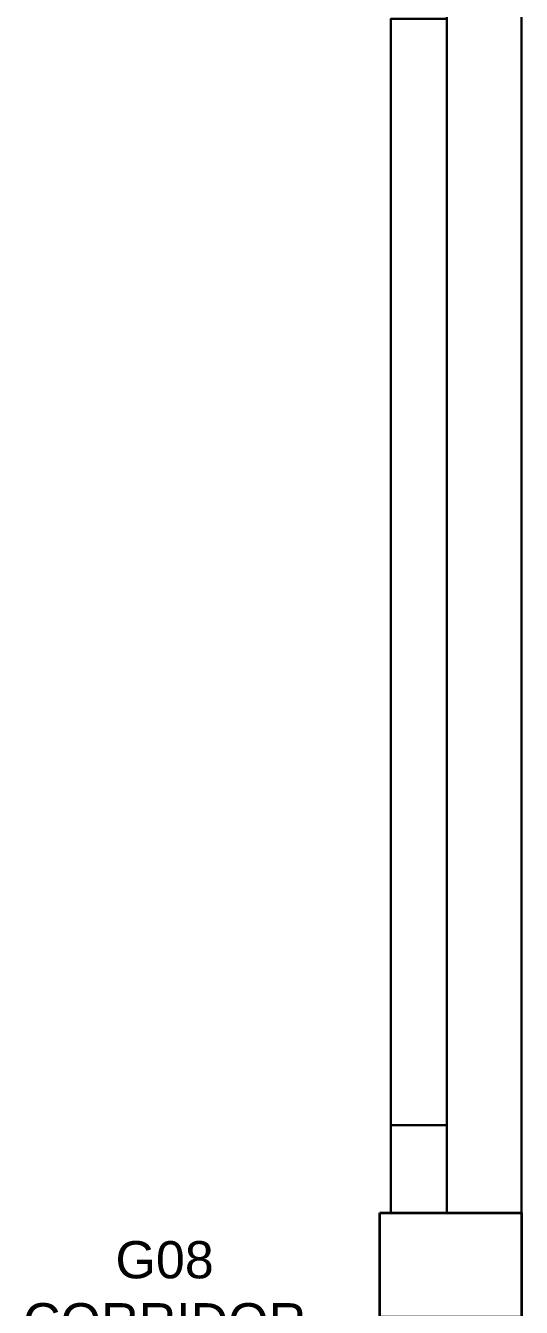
# Model space of a CAD drawing. Header units: centimetres. Extents: x 118932 to 154602, y -32682 to -23521.
# Drawn here: x 141606.8 to 141739.9, y -28250.2 to -27905.6 of the extents above; entities that cross this region are included whole.
import ezdxf

# ---------------------------------------------------------------- set-up
doc = ezdxf.new("R2010")
doc.units = ezdxf.units.CM
doc.header["$LTSCALE"] = 50
doc.header["$MEASUREMENT"] = 0
for name, color, linetype, lineweight, true_color in [('GEN_00_BL_Yazı', 7, 'Continuous', 0, 0x4f5250), ('GEN_00_BL_Ölçü Dış', 7, 'Continuous', 5, 0x766a5e), ('GEN_01_TA_Kolon', 7, 'Continuous', 35, 0xd05d28), ('KALACAK DUVARLAR', 7, 'Continuous', 30, 0x005387), ('ÖRÜLECEK DUVARLAR', 7, 'Continuous', 30, 0xfaca30)]:
    doc.layers.add(name, color=color, linetype=linetype, lineweight=lineweight, true_color=true_color)
doc.styles.add('ARIAL', font='arial.ttf')

# ---------------------------------------------------------------- blocks, each defined once
blk = doc.blocks.new('LEVEL 0_C BLOK_KOLON')
at = {"layer": 'GEN_01_TA_Kolon', "elevation": 0}
blk.add_lwpolyline([(814.72, -755.2), (852.72, -755.2), (852.72, -783.2), (814.72, -783.2)], close=True, dxfattribs=at)
blk = doc.blocks.new('KALACAK DUVALAR LEVEL 0 C BLOK')
at = {"layer": 'KALACAK DUVARLAR', "elevation": 0}
blk.add_lwpolyline([(789.4, 393.89), (789.4, 370.31), (804.4, 370.31), (804.4, 393.89)], close=True, dxfattribs=at)
blk = doc.blocks.new('b blok level 1 örülecek duvar')
at = {"layer": 'ÖRÜLECEK DUVARLAR', "elevation": 0}
blk.add_lwpolyline([(22.84, 669.75), (42.84, 669.74), (42.84, 1014.75), (22.83, 1014.74)], close=True, dxfattribs=at)
at = {"layer": 'ÖRÜLECEK DUVARLAR'}
blk.add_lwpolyline([(7.83, 693.32), (22.83, 693.31), (22.83, 990.81), (7.83, 990.81)], close=True, dxfattribs=at)
blk = doc.blocks.new('TEFRISLI MAHAL LEVEL 0 C BLOK')
at = {"layer": 'GEN_00_BL_Yazı', "transparency": 33554687, "insert": (114.5, -241.65, 0), "char_height": 10, "width": 31.5602, "attachment_point": 1, "style": 'ARIAL'}
blk.add_mtext('\\pxqc;G08\\PCORRIDOR', dxfattribs=at)

msp = doc.modelspace()

# ---------------------------------------------------------------- block references
for name, p in [('LEVEL 0_C BLOK_KOLON', (140887.23, -27469.59, 0)), ('KALACAK DUVALAR LEVEL 0 C BLOK', (140915.54, -28595.1, 0)), ('b blok level 1 örülecek duvar', (141697.11, -28894.53, -0.01))]:
    msp.add_blockref(name, p)
at = {"layer": 'GEN_00_BL_Ölçü Dış'}
msp.add_blockref('TEFRISLI MAHAL LEVEL 0 C BLOK', (141513.86, -27990.73, 0), dxfattribs=at)

doc.saveas('drawing.dxf')
